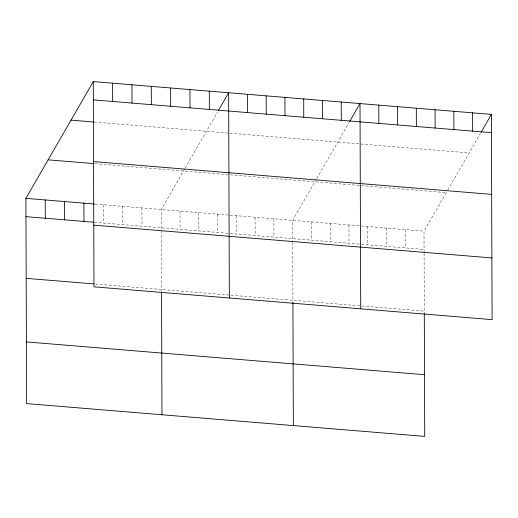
<?xml version="1.0" encoding="UTF-8"?>
<svg xmlns="http://www.w3.org/2000/svg" width="518" height="518" viewBox="0 0 518 518"><rect width="100%" height="100%" fill="white"/><g stroke="black" fill="none" stroke-linecap="round" stroke-linejoin="round"><path stroke-width="0.39" stroke-dasharray="2.59 1.94" d="M184.635 168.998L161.26 209.512L161.545 291.09M185.017 168.337L217.515 112.017M316.394 179.157L292.638 220.338L292.709 241.712M316.776 178.496L348.892 122.837M424.087 252.538L424.009 231.164L447.39 190.643M447.772 189.983L480.27 133.663M94.406 122.054L469.153 152.927M94.865 163.682L446.244 192.631M95.189 204.073L229.293 215.119M230.076 215.184L360.67 225.945M361.454 226.01L424.009 231.164M94.451 222.3L229.357 233.411M230.141 233.476L360.735 244.237M361.512 244.302L424.074 249.456M95.467 284.058L424.294 311.143M424.087 253.308L424.294 312.736M405.244 229.616L405.309 247.908M386.473 228.069L386.538 246.361M367.709 226.521L367.774 244.813M348.938 224.974L349.002 243.266M330.173 223.433L330.231 241.725M311.402 221.885L311.467 240.177M292.709 242.482L292.923 302.706M273.867 218.79L273.931 237.082M255.096 217.243L255.16 235.535M236.331 215.702L236.396 233.994M217.56 214.154L217.625 232.446M198.795 212.607L198.86 230.899M180.024 211.059L180.089 229.351M141.919 207.919L141.984 226.211M122.585 206.326L122.649 224.618M103.25 204.733L103.309 223.025"/><path stroke-width="0.78" d="M424.3 313.532L424.728 436.402L26.619 403.606L25.9 198.362L93.272 81.598L491.381 114.394L492.1 319.638L93.991 286.836L93.272 81.598M218.253 110.729L228.632 92.748L229.344 297.992M349.631 121.555L360.01 103.574L360.722 308.812M481.008 132.381L491.381 114.394M93.337 99.89L491.446 132.686M71.037 120.131L93.596 121.989M93.551 161.584L491.66 194.379M48.135 159.829L94.056 163.617M25.9 198.362L94.386 204.008M25.965 216.654L93.641 222.228M93.771 225.149L491.886 257.945M26.178 278.347L93.855 283.922M26.399 341.912L424.514 374.708M472.617 112.853L472.681 131.145M453.846 111.305L453.91 129.597M435.081 109.758L435.146 128.05M416.31 108.21L416.375 126.502M397.546 106.663L397.604 124.955M378.775 105.122L378.839 123.413M341.239 102.027L341.304 120.318M322.468 100.479L322.533 118.771M303.703 98.932L303.768 117.223M292.923 302.706L293.35 425.576M284.932 97.39L284.997 115.682M266.168 95.843L266.233 114.135M247.397 94.295L247.462 112.587M209.291 91.155L209.356 109.447M189.957 89.562L190.022 107.854M170.623 87.969L170.681 106.261M161.545 291.88L161.972 414.756M151.282 86.376L151.347 104.668M131.948 84.784L132.012 103.076M112.607 83.191L112.671 101.483M83.91 203.14L83.974 221.432M64.575 201.547L64.64 219.839M45.234 199.954L45.299 218.246"/></g></svg>
